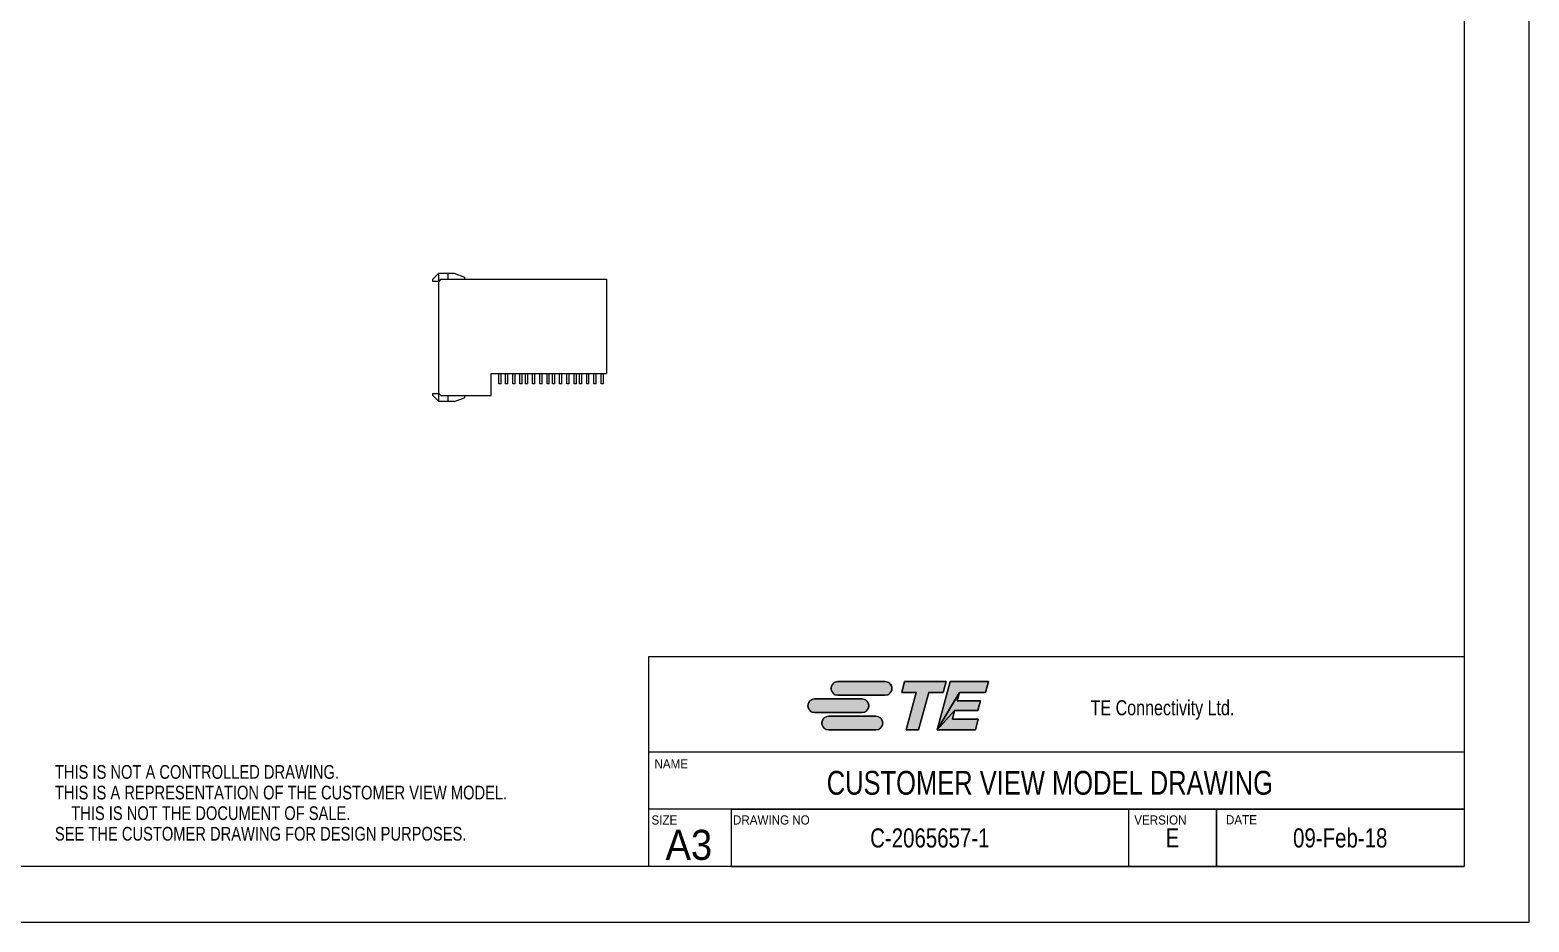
# Model space of a CAD drawing. Extents: x 0 to 420, y 0 to 297.
# Drawn here: x 170.5 to 420, y 0 to 148.5 of the extents above; entities that cross this region are included whole.
import ezdxf
from ezdxf.enums import TextEntityAlignment as Align

# ---------------------------------------------------------------- set-up
doc = ezdxf.new("R2010")
doc.units = 0
doc.header["$LTSCALE"] = 23.1
doc.layers.get('0').update_dxf_attribs({"linetype": 'CONTINUOUS'})
doc.layers.add('DRAFT_ENTITY', color=7, linetype='CONTINUOUS')
doc.styles.get("Standard").update_dxf_attribs({"font": 'txt', "width": 0.95})
doc.styles.add('TEXTSTYLE_2', font='txt', dxfattribs={"width": 0.8})

# ---------------------------------------------------------------- blocks, each defined once
blk = doc.blocks.new('TE_CONNECTIVITY_BL0', base_point=(315, 36))
at = {"linetype": 'CONTINUOUS'}
for points in [[(304.83, 40.02), (304.98, 40.02), (312.83, 40.02), (312.98, 40.02), (313.13, 39.99), (313.27, 39.94), (313.4, 39.87), (313.52, 39.79), (313.64, 39.69), (313.73, 39.58), (313.82, 39.45), (313.88, 39.32), (313.93, 39.18), (313.96, 39.03), (313.97, 38.88), (313.96, 38.74), (313.93, 38.59), (313.88, 38.45), (313.82, 38.31), (313.73, 38.19), (313.64, 38.08), (313.52, 37.98), (313.4, 37.9), (313.27, 37.83), (313.13, 37.78), (312.98, 37.75), (304.98, 37.74), (304.83, 37.75), (304.69, 37.78), (304.54, 37.83), (304.41, 37.9), (304.29, 37.98), (304.17, 38.08), (304.08, 38.19), (303.99, 38.31), (303.93, 38.45), (303.88, 38.59), (303.85, 38.74), (303.84, 38.88), (303.85, 39.03), (303.88, 39.18), (303.93, 39.32), (303.99, 39.45), (304.08, 39.58), (304.17, 39.69), (304.29, 39.79), (304.41, 39.87), (304.54, 39.94), (304.69, 39.99)], [(315.59, 38.22), (316.08, 40.02), (322.98, 40.02), (322.5, 38.22), (320.09, 38.22), (318.41, 31.98), (316.33, 31.98), (318.01, 38.22)], [(330.01, 40.02), (329.52, 38.22), (325.21, 38.22), (321.49, 31.98), (323.64, 40.02)], [(328.69, 36.83), (328.26, 35.22), (324.4, 35.22), (321.49, 31.98), (325.21, 38.22), (324.84, 36.83)], [(300.98, 37.13), (301.13, 37.14), (308.98, 37.14), (309.13, 37.13), (309.28, 37.1), (309.42, 37.05), (309.55, 36.99), (309.68, 36.9), (309.79, 36.81), (309.89, 36.69), (309.97, 36.57), (310.04, 36.44), (310.08, 36.3), (310.11, 36.15), (310.12, 36), (310.11, 35.85), (310.08, 35.7), (310.04, 35.56), (309.97, 35.43), (309.89, 35.31), (309.79, 35.19), (309.68, 35.1), (309.55, 35.01), (309.42, 34.95), (309.28, 34.9), (309.13, 34.87), (301.13, 34.86), (300.98, 34.87), (300.84, 34.9), (300.7, 34.95), (300.56, 35.01), (300.44, 35.1), (300.33, 35.19), (300.23, 35.31), (300.15, 35.43), (300.08, 35.56), (300.03, 35.7), (300, 35.85), (299.99, 36), (300, 36.15), (300.03, 36.3), (300.08, 36.44), (300.15, 36.57), (300.23, 36.69), (300.33, 36.81), (300.44, 36.9), (300.56, 36.99), (300.7, 37.05), (300.84, 37.1)], [(328.33, 33.78), (327.85, 31.98), (321.49, 31.98), (324.4, 35.22), (324.02, 33.78)], [(303.3, 34.25), (303.44, 34.26), (311.29, 34.26), (311.44, 34.25), (311.59, 34.22), (311.73, 34.17), (311.86, 34.1), (311.99, 34.02), (312.1, 33.92), (312.2, 33.81), (312.28, 33.69), (312.35, 33.55), (312.39, 33.41), (312.42, 33.26), (312.43, 33.12), (312.42, 32.97), (312.39, 32.82), (312.35, 32.68), (312.28, 32.55), (312.2, 32.42), (312.1, 32.31), (311.99, 32.21), (311.86, 32.13), (311.73, 32.06), (311.59, 32.01), (311.44, 31.98), (303.44, 31.98), (303.3, 31.98), (303.15, 32.01), (303.01, 32.06), (302.87, 32.13), (302.75, 32.21), (302.64, 32.31), (302.54, 32.42), (302.46, 32.55), (302.39, 32.68), (302.34, 32.82), (302.31, 32.97), (302.3, 33.12), (302.31, 33.26), (302.34, 33.41), (302.39, 33.55), (302.46, 33.69), (302.54, 33.81), (302.64, 33.92), (302.75, 34.02), (302.87, 34.1), (303.01, 34.17), (303.15, 34.22)]]:
    blk.add_hatch(color=2, dxfattribs=at).paths.add_polyline_path(points)
at = {"color": 2, "linetype": 'CONTINUOUS'}
for p, q in [((312.83, 40.02), (304.98, 40.02)), ((316.08, 40.02), (315.59, 38.22)), ((322.98, 40.02), (316.08, 40.02)), ((323.64, 40.02), (321.49, 31.98)), ((322.5, 38.22), (322.98, 40.02)), ((330.01, 40.02), (323.64, 40.02)), ((329.52, 38.22), (330.01, 40.02)), ((304.98, 37.74), (312.83, 37.74)), ((315.59, 38.22), (318.01, 38.22)), ((318.01, 38.22), (316.33, 31.98)), ((318.41, 31.98), (320.09, 38.22)), ((320.09, 38.22), (322.5, 38.22)), ((324.84, 36.83), (325.21, 38.22)), ((325.21, 38.22), (329.52, 38.22)), ((308.98, 37.14), (301.13, 37.14)), ((324.02, 33.78), (324.4, 35.22)), ((324.4, 35.22), (328.26, 35.22)), ((328.69, 36.83), (324.84, 36.83)), ((328.26, 35.22), (328.69, 36.83)), ((301.13, 34.86), (308.98, 34.86)), ((311.29, 34.26), (303.44, 34.26)), ((328.33, 33.78), (324.02, 33.78)), ((327.85, 31.98), (328.33, 33.78)), ((303.44, 31.98), (311.29, 31.98)), ((316.33, 31.98), (318.41, 31.98)), ((321.49, 31.98), (327.85, 31.98))]:
    blk.add_line(p, q, dxfattribs=at)
for points in [[(304.83, 40.02), (304.98, 40.02), (312.83, 40.02), (312.98, 40.02), (313.13, 39.99), (313.27, 39.94), (313.4, 39.87), (313.52, 39.79), (313.64, 39.69), (313.73, 39.58), (313.82, 39.45), (313.88, 39.32), (313.93, 39.18), (313.96, 39.03), (313.97, 38.88), (313.96, 38.74), (313.93, 38.59), (313.88, 38.45), (313.82, 38.31), (313.73, 38.19), (313.64, 38.08), (313.52, 37.98), (313.4, 37.9), (313.27, 37.83), (313.13, 37.78), (312.98, 37.75), (304.98, 37.74), (304.83, 37.75), (304.69, 37.78), (304.54, 37.83), (304.41, 37.9), (304.29, 37.98), (304.17, 38.08), (304.08, 38.19), (303.99, 38.31), (303.93, 38.45), (303.88, 38.59), (303.85, 38.74), (303.84, 38.88), (303.85, 39.03), (303.88, 39.18), (303.93, 39.32), (303.99, 39.45), (304.08, 39.58), (304.17, 39.69), (304.29, 39.79), (304.41, 39.87), (304.54, 39.94), (304.69, 39.99), (304.83, 40.02)], [(315.59, 38.22), (316.08, 40.02), (322.98, 40.02), (322.5, 38.22), (320.09, 38.22), (318.41, 31.98), (316.33, 31.98), (318.01, 38.22), (315.59, 38.22)], [(330.01, 40.02), (329.52, 38.22), (325.21, 38.22), (321.49, 31.98), (323.64, 40.02), (330.01, 40.02)], [(328.69, 36.83), (328.26, 35.22), (324.4, 35.22), (321.49, 31.98), (325.21, 38.22), (324.84, 36.83), (328.69, 36.83)], [(300.98, 37.13), (301.13, 37.14), (308.98, 37.14), (309.13, 37.13), (309.28, 37.1), (309.42, 37.05), (309.55, 36.99), (309.68, 36.9), (309.79, 36.81), (309.89, 36.69), (309.97, 36.57), (310.04, 36.44), (310.08, 36.3), (310.11, 36.15), (310.12, 36), (310.11, 35.85), (310.08, 35.7), (310.04, 35.56), (309.97, 35.43), (309.89, 35.31), (309.79, 35.19), (309.68, 35.1), (309.55, 35.01), (309.42, 34.95), (309.28, 34.9), (309.13, 34.87), (301.13, 34.86), (300.98, 34.87), (300.84, 34.9), (300.7, 34.95), (300.56, 35.01), (300.44, 35.1), (300.33, 35.19), (300.23, 35.31), (300.15, 35.43), (300.08, 35.56), (300.03, 35.7), (300, 35.85), (299.99, 36), (300, 36.15), (300.03, 36.3), (300.08, 36.44), (300.15, 36.57), (300.23, 36.69), (300.33, 36.81), (300.44, 36.9), (300.56, 36.99), (300.7, 37.05), (300.84, 37.1), (300.98, 37.13)], [(328.33, 33.78), (327.85, 31.98), (321.49, 31.98), (324.4, 35.22), (324.02, 33.78), (328.33, 33.78)], [(303.3, 34.25), (303.44, 34.26), (311.29, 34.26), (311.44, 34.25), (311.59, 34.22), (311.73, 34.17), (311.86, 34.1), (311.99, 34.02), (312.1, 33.92), (312.2, 33.81), (312.28, 33.69), (312.35, 33.55), (312.39, 33.41), (312.42, 33.26), (312.43, 33.12), (312.42, 32.97), (312.39, 32.82), (312.35, 32.68), (312.28, 32.55), (312.2, 32.42), (312.1, 32.31), (311.99, 32.21), (311.86, 32.13), (311.73, 32.06), (311.59, 32.01), (311.44, 31.98), (303.44, 31.98), (303.3, 31.98), (303.15, 32.01), (303.01, 32.06), (302.87, 32.13), (302.75, 32.21), (302.64, 32.31), (302.54, 32.42), (302.46, 32.55), (302.39, 32.68), (302.34, 32.82), (302.31, 32.97), (302.3, 33.12), (302.31, 33.26), (302.34, 33.41), (302.39, 33.55), (302.46, 33.69), (302.54, 33.81), (302.64, 33.92), (302.75, 34.02), (302.87, 34.1), (303.01, 34.17), (303.15, 34.22), (303.3, 34.25)]]:
    blk.add_lwpolyline(points, dxfattribs=at)
for centre, start, end in [((304.98, 38.88), 90, 270), ((312.83, 38.88), 270, 90), ((301.13, 36), 90, 270), ((308.98, 36), 270, 90), ((303.44, 33.12), 90, 270), ((311.29, 33.12), 270, 90)]:
    blk.add_arc(centre, 1.14, start, end, dxfattribs=at)
for points in [[(312.98, 37.75), (312.83, 37.74), (304.98, 37.74)], [(309.13, 34.87), (308.98, 34.86), (301.13, 34.86)], [(311.44, 31.98), (311.29, 31.98), (303.44, 31.98)]]:
    blk.add_solid(points, dxfattribs=at)

msp = doc.modelspace()

# ---------------------------------------------------------------- linework, layer by layer
at = {"color": 7, "linetype": 'CONTINUOUS'}
for p, q in [((420, 0), (420, 297)), ((409.21, 287.08), (409.21, 9.23)), ((238.55, 107.99), (237.55, 106.99)), ((238.55, 86.64), (238.55, 107.99)), ((238.55, 107.99), (241.12, 107.99)), ((240.05, 107.99), (240.05, 106.99)), ((241.12, 107.99), (242.85, 107.36)), ((242.85, 107.36), (242.85, 106.99)), ((237.55, 106.61), (237.55, 106.99)), ((238.55, 106.61), (237.55, 106.61)), ((238.9, 106.99), (238.55, 106.64)), ((238.9, 106.99), (266.45, 106.99)), ((266.45, 106.99), (266.45, 91.32)), ((247.25, 91.32), (266.45, 91.32)), ((247.25, 87.64), (247.25, 91.32)), ((248.56, 89.62), (248.56, 91.32)), ((248.94, 89.62), (248.94, 91.32)), ((249.66, 89.62), (249.66, 91.32)), ((250.04, 89.62), (250.04, 91.32)), ((250.86, 89.62), (250.86, 91.32)), ((251.24, 89.62), (251.24, 91.32)), ((252.06, 89.62), (252.06, 91.32)), ((252.44, 89.62), (252.44, 91.32)), ((252.96, 89.62), (252.96, 91.32)), ((253.34, 89.62), (253.34, 91.32)), ((254.16, 89.62), (254.16, 91.32)), ((254.54, 89.62), (254.54, 91.32)), ((255.36, 89.62), (255.36, 91.32)), ((255.74, 89.62), (255.74, 91.32)), ((256.56, 89.62), (256.56, 91.32)), ((256.94, 89.62), (256.94, 91.32)), ((257.46, 89.62), (257.46, 91.32)), ((257.84, 89.62), (257.84, 91.32)), ((258.66, 89.62), (258.66, 91.32)), ((259.04, 89.62), (259.04, 91.32)), ((259.86, 89.62), (259.86, 91.32)), ((260.24, 89.62), (260.24, 91.32)), ((261.06, 89.62), (261.06, 91.32)), ((261.44, 89.62), (261.44, 91.32)), ((261.96, 89.62), (261.96, 91.32)), ((262.34, 89.62), (262.34, 91.32)), ((263.16, 89.62), (263.16, 91.32)), ((263.54, 89.62), (263.54, 91.32)), ((264.36, 89.62), (264.36, 91.32)), ((264.74, 89.62), (264.74, 91.32)), ((265.56, 89.62), (265.56, 91.32)), ((265.94, 89.62), (265.94, 91.32)), ((237.55, 87.64), (237.55, 88.01)), ((237.55, 88.01), (238.55, 88.01)), ((238.55, 86.64), (237.55, 87.64)), ((238.55, 87.99), (238.9, 87.64)), ((238.9, 87.64), (247.25, 87.64)), ((240.05, 87.64), (240.05, 86.64)), ((242.85, 87.64), (242.85, 87.27)), ((248.94, 89.62), (248.56, 89.62)), ((250.04, 89.62), (249.66, 89.62)), ((251.24, 89.62), (250.86, 89.62)), ((252.44, 89.62), (252.06, 89.62)), ((253.34, 89.62), (252.96, 89.62)), ((254.54, 89.62), (254.16, 89.62)), ((255.74, 89.62), (255.36, 89.62)), ((256.94, 89.62), (256.56, 89.62)), ((257.84, 89.62), (257.46, 89.62)), ((259.04, 89.62), (258.66, 89.62)), ((260.24, 89.62), (259.86, 89.62)), ((261.44, 89.62), (261.06, 89.62)), ((262.34, 89.62), (261.96, 89.62)), ((263.54, 89.62), (263.16, 89.62)), ((264.74, 89.62), (264.36, 89.62)), ((265.94, 89.62), (265.56, 89.62)), ((241.12, 86.64), (238.55, 86.64)), ((241.12, 86.64), (242.85, 87.27)), ((409.21, 44.16), (273.44, 44.16)), ((273.44, 44.16), (273.44, 9.23)), ((409.21, 18.76), (273.44, 18.76)), ((287.21, 18.76), (287.21, 9.23)), ((353.33, 18.76), (353.33, 9.23)), ((367.96, 9.23), (367.96, 18.76)), ((409.21, 9.23), (17.78, 9.23)), ((0, 0), (420, 0))]:
    msp.add_line(p, q, dxfattribs=at)
at = {"color": 2, "linetype": 'CONTINUOUS'}
for p, q in [((287.21, 18.76), (409.21, 18.76)), ((287.21, 18.76), (287.21, 9.23)), ((353.33, 18.76), (353.33, 9.23)), ((367.96, 18.76), (367.96, 9.23)), ((409.21, 18.76), (409.21, 9.23)), ((287.21, 9.23), (409.21, 9.23))]:
    msp.add_line(p, q, dxfattribs=at)
at = {"layer": 'DRAFT_ENTITY', "color": 7, "linetype": 'CONTINUOUS'}
msp.add_line((409.21, 28.28), (273.44, 28.28), dxfattribs=at)

# ---------------------------------------------------------------- block references
at = {"color": 2, "linetype": 'CONTINUOUS'}
msp.add_blockref('TE_CONNECTIVITY_BL0', (315, 36), dxfattribs=at)

# ---------------------------------------------------------------- texts
at = {"color": 2, "linetype": 'CONTINUOUS', "style": 'TEXTSTYLE_2', "width": 0.8}
for s, height, p in [('TE Connectivity Ltd.', 2.5, (347.03, 34.42)), ('THIS IS NOT A CONTROLLED DRAWING.', 2.286, (174.65, 23.84)), ('THIS IS A REPRESENTATION OF THE CUSTOMER VIEW MODEL.', 2.286, (174.65, 20.41)), ('    THIS IS NOT THE DOCUMENT OF SALE.', 2.286, (174.65, 16.98)), ('SEE THE CUSTOMER DRAWING FOR DESIGN PURPOSES.', 2.286, (174.65, 13.55))]:
    msp.add_text(s, height=height, dxfattribs=at).set_placement(p)
at = {"color": 2, "linetype": 'CONTINUOUS', "width": 0.95}
for s, height, p in [('NAME', 1.52, (274.44, 25.57)), ('SIZE', 1.52, (273.94, 16.23)), ('DRAWING NO', 1.52, (287.51, 16.23)), ('VERSION', 1.52, (354.3, 16.23)), ('DATE', 1.52, (369.56, 16.27)), ('A3', 5, (276.28, 10.35))]:
    msp.add_text(s, height=height, dxfattribs=at).set_placement(p)
at = {"color": 2, "linetype": 'CONTINUOUS', "style": 'TEXTSTYLE_2', "width": 0.8}
for s, height, p in [('CUSTOMER VIEW MODEL DRAWING', 3.968, (340.25, 21.19)), ('C-2065657-1', 3.18, (320.27, 12.41)), ('E', 3.18, (360.65, 12.41)), ('09-Feb-18', 3.18, (388.58, 12.41))]:
    msp.add_text(s, height=height, dxfattribs=at).set_placement(p, align=Align.CENTER)

doc.saveas('drawing.dxf')
